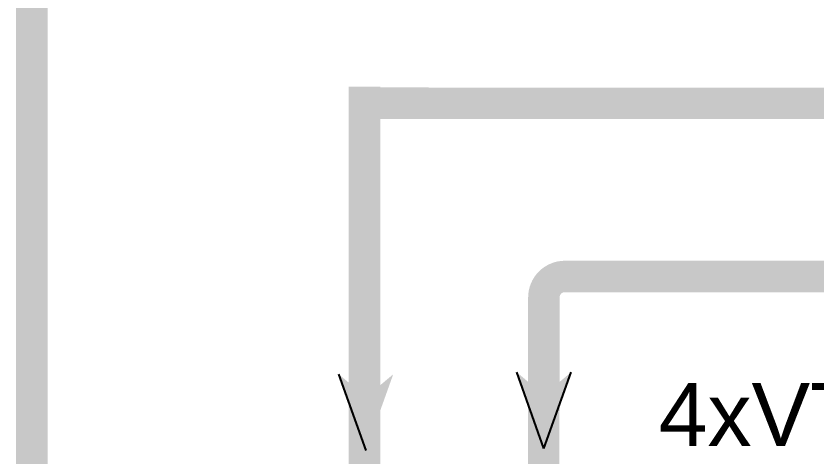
# Model space of a CAD drawing. Extents: x -6531732 to 89637, y -8915 to 32458.
# Drawn here: x 10472 to 12379, y 18879 to 19928 of the extents above; entities that cross this region are included whole.
import ezdxf

# ---------------------------------------------------------------- set-up
doc = ezdxf.new("R2010")
doc.units = 0
doc.linetypes.add('DASHED', pattern=[0.75, 0.5, -0.25])
doc.layers.add('SAN-MC-HIDRANT', color=1, linetype='HE_LINE', lineweight=25)
doc.layers.add('SAN-MC-TEXT', color=7, linetype='Continuous')
doc.styles.get("Standard").update_dxf_attribs({"font": 'arial.ttf'})
doc.linetypes.add('HE_LINE', pattern='A,300,-250,["HE",Standard,S=0.5,R=0,X=-100.5,Y=-30.5],-100', length=650)

msp = doc.modelspace()

# ---------------------------------------------------------------- hatches: boundary and pattern name
at = {"layer": 'SAN-MC-TEXT'}
h = msp.add_hatch(color=256, dxfattribs=at)
h.paths.add_polyline_path([(11241.54586554988, 19073.70580347478), (11306.44888879283, 19019.38939003031), (11306.44888879283, 18892.26692468617)])
h.paths.add_polyline_path([(11306.44888879283, 18892.26692468617), (11306.44888879283, 19019.38939003031), (11371.35191196128, 19073.70580347478)])
h = msp.add_hatch(color=256, dxfattribs=at)
h.paths.add_polyline_path([(11665.57633766456, 19078.63360281325), (11730.47936083301, 19024.31718936879), (11730.47936083301, 18897.19472402464)])
h.paths.add_polyline_path([(11730.47936083301, 18897.19472402464), (11730.47936083301, 19024.31718936879), (11795.38238400145, 19078.63360281325)])

# ---------------------------------------------------------------- linework, layer by layer
at = {"layer": 'SAN-MC-HIDRANT', "color": 6, "linetype": 'DASHED', "ltscale": 500, "const_width": 75}
msp.add_lwpolyline([(10510.77721275416, 22817.03595981859), (10509.76898749493, 18345.86939025195)], dxfattribs=at)
at = {"layer": 'SAN-MC-HIDRANT', "color": 1, "linetype": 'Continuous', "const_width": 75}
msp.add_lwpolyline([(11302.75540874823, 18819.20749509464), (11302.75540874823, 19759.55138561073)], dxfattribs=at)
for points in [[(15255.75699947408, 19305.46312225274), (15364.15497734776, 19305.46312225274, 0.4142135623730765), (15414.15497734776, 19355.46312223877), (15414.15497734776, 19668.58207453731, 0.414213562373095), (15364.15497734776, 19718.58207455128), (11302.75540874823, 19720.0651757488)], [(12989.00636532827, 19306.96980965547), (11780.404809653, 19306.96980965547, 0.4137765939202101), (11730.40486538335, 19257.04441634695), (11729.94379179104, 18815.60629299599)]]:
    msp.add_lwpolyline(points, format="xyb", dxfattribs=at)
at = {"layer": 'SAN-MC-TEXT'}
for p, q in [((11306.44888879283, 18892.26692468617), (11241.54586554988, 19073.70580347478)), ((11730.47936083301, 18897.19472402464), (11665.57633766456, 19078.63360281325)), ((11730.47936083301, 18897.19472402464), (11795.38238400145, 19078.63360281325))]:
    msp.add_line(p, q, dxfattribs=at)

# ---------------------------------------------------------------- texts
at = {"layer": 'SAN-MC-TEXT', "insert": (13584.0467166297, 19053.01746625676), "char_height": 150, "width": 2612.917382261816, "attachment_point": 3}
msp.add_mtext('\\pxqc;4xVTf ', dxfattribs=at)

doc.saveas('drawing.dxf')
